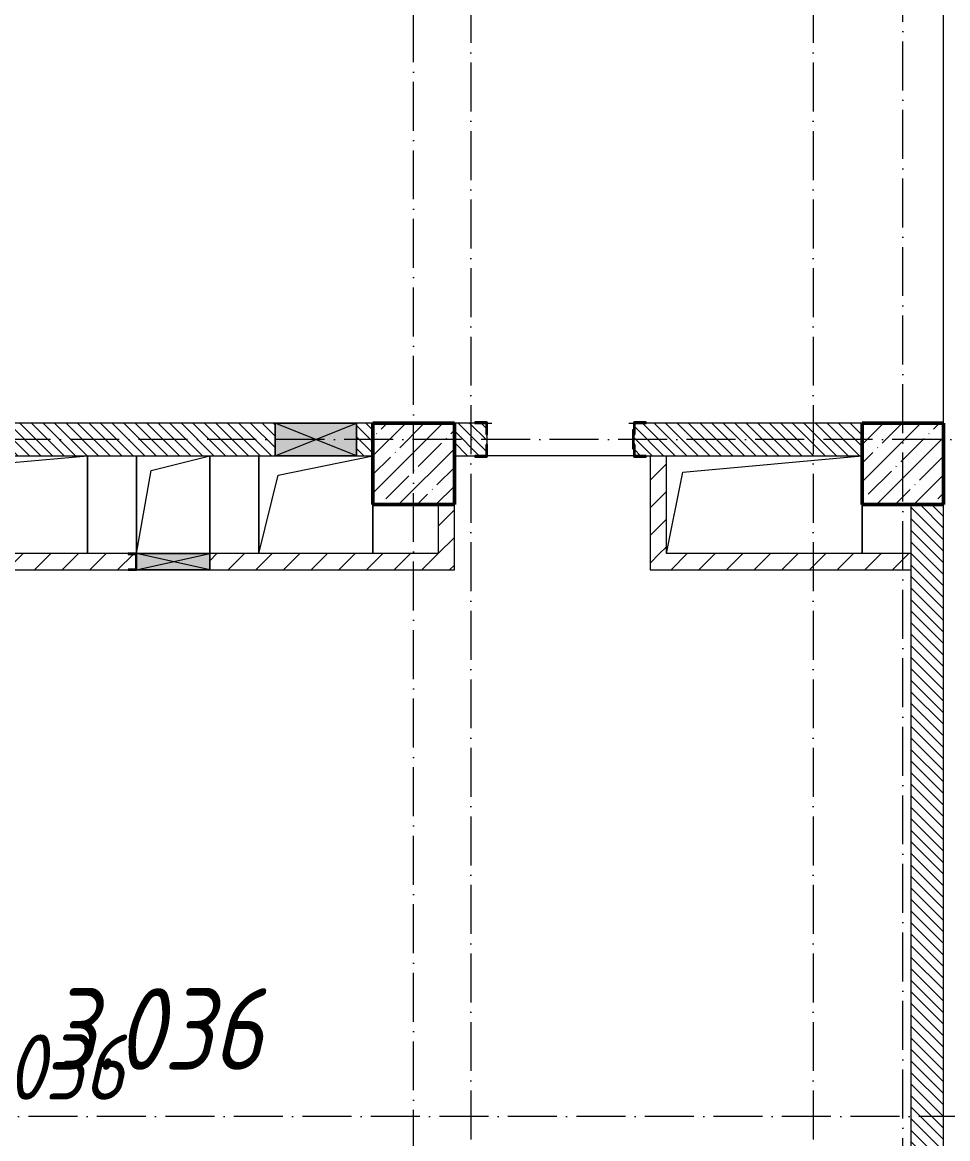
# Model space of a CAD drawing. Header units: millimetres. Extents: x -213536 to 1564669, y -45299 to 942238.
# Drawn here: x 615921 to 621596, y 287976 to 294819 of the extents above; entities that cross this region are included whole.
import ezdxf

# ---------------------------------------------------------------- set-up
doc = ezdxf.new("R2010")
doc.units = ezdxf.units.MM
doc.linetypes.add('50_200_ШТРИХ_1Т_ш5_п1_п1_', pattern=[700, 500, -100, 0, -100])
for name, color, linetype, lineweight in [('3) ЖБ 4м', 3, 'Continuous', 30), ('A-DETL-GENF-OTLN', 7, 'Continuous', 9), ('A-FLOR-____-OTLN', 7, 'Continuous', 9), ('A-GENM-____-MCUT', 7, 'Continuous', 25), ('A-GENM-____-OTLN', 7, 'Continuous', 9), ('A-GENM-____-OTLN-1', 7, 'Continuous', 25), ('A-GLAZ-____-OTLN', 7, 'Continuous', 9), ('A-WALL-____-MCUT-3', 7, 'Continuous', 9), ('A-WALL-____-PATT-1', 7, 'Continuous', 9), ('A-WALL-FNSH-MCUT-1', 7, 'Continuous', 9), ('I-WALL-____-OTLN', 7, 'Continuous', 9), ('S-COLS-____-MCUT', 7, 'Continuous', 50), ('S-COLS-____-OTLN', 7, 'Continuous', 9), ('S-GRID-____-OTLN-1', 7, '50_200_ШТРИХ_1Т_ш5_п1_п1_', 9), ('Марки помещений', 7, 'Continuous', 9)]:
    doc.layers.add(name, color=color, linetype=linetype, lineweight=lineweight)
doc.styles.add('ISOCPEUR_I_2', font='isocpeui.ttf', dxfattribs={"width": 0.85, "height": 2.3})
pattern_1 = [(135, (549721.475, 286281.11), (-35.35534, -35.35534), [])]
pattern_2 = [(45, (549721.47, 286281.11), (-84.85281, 84.85281), [])]

# ---------------------------------------------------------------- blocks, each defined once
blk = doc.blocks.new('BSC_Колонна _Прямоугольная - 500х500-V61-АР1_План отверстий 3 этажа в осях 1-64_А-ГГ')
at = {"layer": 'S-COLS-____-OTLN'}
h = blk.add_hatch(dxfattribs=at)
h.set_pattern_fill('FP_98', color=256, style=0, pattern_type=2)
h.set_pattern_definition([(45, (-68600, -5831.04), (-114.04925, 114.04925), []), (45, (-68485.95, -5831.04), (-114.04925, 114.04925), [201.613, -40.323, 3.353, -36.97])])
h.paths.add_polyline_path([(-250, -250), (250, -250), (250, 250), (-250, 250)], flags=0)
at = {"layer": 'S-COLS-____-MCUT'}
for p, q in [((250, 250), (-250, 250)), ((-250, 250), (-250, -250)), ((250, -250), (250, 250)), ((-250, -250), (250, -250))]:
    blk.add_line(p, q, dxfattribs=at)
blk = doc.blocks.new('BSC_Колонна _Прямоугольная - 500х500-V132-АР1_План отверстий 3 этажа в осях 1-64_А-ГГ')
at = {"layer": 'S-COLS-____-OTLN'}
h = blk.add_hatch(dxfattribs=at)
h.set_pattern_fill('FP_155', color=256, style=0, pattern_type=2)
h.set_pattern_definition([(45, (-71600, -5831.04), (-114.04925, 114.04925), []), (45, (-71485.95, -5831.04), (-114.04925, 114.04925), [201.613, -40.323, 3.353, -36.97])])
h.paths.add_polyline_path([(-250, -250), (250, -250), (250, 250), (-250, 250)], flags=0)
at = {"layer": 'S-COLS-____-MCUT'}
for p, q in [((250, 250), (-250, 250)), ((-250, 250), (-250, -250)), ((250, -250), (250, 250)), ((-250, -250), (250, -250))]:
    blk.add_line(p, q, dxfattribs=at)
blk = doc.blocks.new('154_Фахверк_СКБ_Швеллер - Тип_100_3960-28318856-АР1_План отверстий 3 этажа в осях 1-64_А-ГГ')
at = {"layer": 'A-GENM-____-MCUT'}
for p, q in [((175, 50), (125, 50)), ((125, 50), (125, -50)), ((128, 47), (175, 47)), ((128, -47), (128, 47)), ((175, 47), (175, 50)), ((125, -50), (175, -50)), ((175, -47), (128, -47)), ((175, -50), (175, -47))]:
    blk.add_line(p, q, dxfattribs=at)
blk = doc.blocks.new('Фахверк_СКБ_Уголок - 200_3960_зеркало-28268689-АР1_План отверстий 3 этажа в осях 1-64_А-ГГ')
at = {"layer": 'A-GENM-____-MCUT'}
for p, q in [((200, 156), (125, 156)), ((125, 156), (125, 81)), ((131, 81), (131, 150)), ((131, 150), (200, 150)), ((200, 150), (200, 156)), ((125, 81), (131, 81)), ((131, 19), (125, 19)), ((125, 19), (125, -56)), ((131, -50), (131, 19)), ((125, -56), (200, -56)), ((200, -50), (131, -50)), ((200, -56), (200, -50))]:
    blk.add_line(p, q, dxfattribs=at)
blk = doc.blocks.new('154_Стойка_СКБ_Уголок - СМ-2480_200-28346303-АР1_План отверстий 3 этажа в осях 1-64_А-ГГ')
at = {"layer": 'A-GENM-____-MCUT'}
for p, q in [((125, 156), (125, 81)), ((200, 156), (125, 156)), ((131, 81), (131, 150)), ((131, 150), (200, 150)), ((200, 150), (200, 156)), ((125, 81), (131, 81)), ((131, 19), (125, 19)), ((125, 19), (125, -56)), ((131, -50), (131, 19)), ((125, -56), (200, -56)), ((200, -50), (131, -50)), ((200, -56), (200, -50))]:
    blk.add_line(p, q, dxfattribs=at)
blk = doc.blocks.new('Стойка_Влож_Полоса боковая - Полоса-28213942-АР1_План отверстий 3 этажа в осях 1-64_А-ГГ')
at = {"layer": 'A-GENM-____-OTLN'}
for p, q in [((-5, 60), (0, 60)), ((-5, -60), (-5, 60)), ((0, 31), (0, -31)), ((0, -60), (-5, -60))]:
    blk.add_line(p, q, dxfattribs=at)
blk = doc.blocks.new('AR_Отверстие прямоугольное _в плите_ - AR_Отверстие прямоугольное _в плите_-30552548-АР1_План отверстий 3 этажа в осях 1-64_А-ГГ')
at = {"layer": 'A-GENM-____-OTLN'}
for p, q in [((-500, 200), (600, 300)), ((-600, -300), (-500, 200)), ((600, -300), (600, 0))]:
    blk.add_line(p, q, dxfattribs=at)
blk = doc.blocks.new('AR_Отверстие прямоугольное _в плите_ - AR_Отверстие прямоугольное _в плите_-30552550-АР1_План отверстий 3 этажа в осях 1-64_А-ГГ')
at = {"layer": 'A-GENM-____-OTLN'}
for p, q in [((-350, 300), (-350, -300)), ((-230, 180), (350, 300)), ((-350, -300), (-230, 180)), ((350, -300), (350, 0))]:
    blk.add_line(p, q, dxfattribs=at)
blk = doc.blocks.new('AR_Отверстие прямоугольное _в плите_ - AR_Отверстие прямоугольное _в плите_-30552643-АР1_План отверстий 3 этажа в осях 1-64_А-ГГ')
at = {"layer": 'A-GENM-____-OTLN'}
for p, q in [((-225, 300), (-225, -300)), ((-135, 210), (225, 300)), ((225, -300), (225, 300)), ((-225, -300), (-135, 210))]:
    blk.add_line(p, q, dxfattribs=at)
blk = doc.blocks.new('AR_Отверстие прямоугольное _в плите_ - AR_Отверстие прямоугольное _в плите_-V205-АР1_План отверстий 3 этажа в осях 1-64_А-ГГ')
at = {"layer": 'A-GENM-____-OTLN'}
for p, q in [((-500, 200), (600, 300)), ((600, -300), (600, 300)), ((-600, -300), (-500, 200))]:
    blk.add_line(p, q, dxfattribs=at)
blk = doc.blocks.new('AR_Отверстие прямоугольное _в стене_ - AR_Отверстие прямоугольное _в стене__ОВ-36951366-АР1_План отверстий 3 этажа в осях 1-64_А-ГГ')
at = {"layer": 'A-GLAZ-____-OTLN'}
blk.add_hatch(color=256, dxfattribs=at).paths.add_polyline_path([(225, 50), (-225, 50), (-225, -50), (225, -50), (225, 47)], flags=0)
at = {"layer": 'A-DETL-GENF-OTLN'}
for p, q in [((-225, -50), (-225, 50)), ((-225, 50), (225, 50)), ((225, 50), (-225, -50)), ((-225, 50), (225, -50)), ((225, 50), (-225, 50)), ((-225, 50), (-225, -50)), ((225, -50), (-225, -50)), ((-225, -50), (225, -50))]:
    blk.add_line(p, q, dxfattribs=at)
blk = doc.blocks.new('AR_Отверстие прямоугольное _в стене__БезПР - AR_Отверстие прямоугольное _в стене__БезПР-36899155-АР1_План отверстий 3 этажа в осях 1-64_А-ГГ')
at = {"layer": 'A-GLAZ-____-OTLN'}
blk.add_hatch(color=256, dxfattribs=at).paths.add_polyline_path([(250, 100), (-250, 100), (-250, -100), (250, -100)], flags=0)
at = {"layer": 'A-DETL-GENF-OTLN'}
for p, q in [((-250, -100), (-250, 100)), ((-250, 100), (250, 100)), ((250, 100), (-250, -100)), ((-250, 100), (250, -100)), ((250, 100), (-250, 100)), ((-250, 100), (-250, -100)), ((250, 100), (250, -100)), ((250, -100), (250, 100)), ((250, -100), (-250, -100)), ((-250, -100), (250, -100))]:
    blk.add_line(p, q, dxfattribs=at)
at = {"layer": 'A-GLAZ-____-OTLN'}
blk.add_line((250, 100), (-250, 100), dxfattribs=at)

msp = doc.modelspace()

# ---------------------------------------------------------------- hatches: boundary and pattern name
at = {"layer": 'A-WALL-____-PATT-1'}
h = msp.add_hatch(dxfattribs=at)
h.set_pattern_fill('FP_6', color=256, style=0, pattern_type=2)
h.set_pattern_definition(pattern_1)
h.paths.add_polyline_path([(617971.5, 292162.2), (618071.5, 292162.2), (618071.5, 292362.2), (617971.5, 292362.2), (617971.5, 292168)], flags=0)
h.paths.add_polyline_path([(617471.5, 292162.2), (617471.5, 292362.2), (614677.5, 292361.8), (614677.5, 292293.2), (614671.5, 292293.2), (614671.5, 292231.2), (614677.5, 292231.2), (614677.5, 292162.2), (616871.4, 292162.2)], flags=0)
h.paths.add_polyline_path([(612896.5, 292162.2), (612965.5, 292162.2), (612965.5, 292231.2), (612971.5, 292231.2), (612971.5, 292293.2), (612965.5, 292293.2), (612965.5, 292362.2), (612571.5, 292362.2), (612571.5, 292162.2)], flags=0)
h = msp.add_hatch(dxfattribs=at)
h.set_pattern_fill('FP_6', color=256, style=0, pattern_type=2)
h.set_pattern_definition(pattern_1)
h.paths.add_polyline_path([(619677.5, 292162.2), (621071.5, 292162.2), (621071.5, 292362.2), (619677.5, 292362.2), (619677.5, 292293.2), (619671.5, 292293.2), (619671.5, 292231.2), (619677.5, 292231.2), (619677.5, 292163)], flags=0)
h.paths.add_polyline_path([(618765.5, 292162.2), (618765.5, 292231.2), (618771.5, 292231.2), (618771.5, 292293.2), (618765.5, 292293.2), (618765.5, 292362.2), (618571.5, 292362.2), (618571.5, 292162.2), (618696.5, 292162.2)], flags=0)
h = msp.add_hatch(dxfattribs=at)
h.set_pattern_fill('FP_4', color=256, style=0, pattern_type=2)
h.set_pattern_definition(pattern_2)
h.paths.add_polyline_path([(619871.5, 291562.2), (619871.5, 292162.2), (619771.5, 292162.2), (619771.5, 291562.2)], flags=0)
h = msp.add_hatch(dxfattribs=at)
h.set_pattern_fill('FP_4', color=256, style=0, pattern_type=2)
h.set_pattern_definition(pattern_2)
h.paths.add_polyline_path([(618571.5, 291562.2), (618571.5, 291862.2), (618471.5, 291862.2), (618471.5, 291562.2)], flags=0)
h = msp.add_hatch(dxfattribs=at)
h.set_pattern_fill('FP_6', color=256, style=0, pattern_type=2)
h.set_pattern_definition(pattern_1)
h.paths.add_polyline_path([(621571.5, 284862.2), (621571.5, 291862.2), (621371.5, 291862.2), (621371.5, 284862.2)], flags=0)
h = msp.add_hatch(dxfattribs=at)
h.set_pattern_fill('FP_4', color=256, style=0, pattern_type=2)
h.set_pattern_definition(pattern_2)
h.paths.add_polyline_path([(615121.5, 291462.2), (616571.5, 291462.2), (616571.5, 291465.2), (616618.5, 291465.2), (616618.5, 291559.2), (616571.5, 291559.2), (616571.5, 291562.2), (615121.5, 291562.2), (615121.5, 291465.2)], flags=0)
h.paths.add_polyline_path([(618571.5, 291462.2), (618571.5, 291562.2), (617071.5, 291562.2), (617071.5, 291462.2)], flags=0)
h = msp.add_hatch(dxfattribs=at)
h.set_pattern_fill('FP_4', color=256, style=0, pattern_type=2)
h.set_pattern_definition(pattern_2)
h.paths.add_polyline_path([(621371.5, 291462.2), (621371.5, 291562.2), (619771.5, 291562.2), (619771.5, 291462.2), (620406.4, 291462.2)], flags=0)

# ---------------------------------------------------------------- linework, layer by layer
at = {"layer": '3) ЖБ 4м'}
for points in [[(618571.5, 292362.2), (618071.5, 292362.2)], [(621571.5, 292362.2), (621071.5, 292362.2)], [(618571.5, 291862.2), (618571.5, 292162.2)]]:
    msp.add_lwpolyline(points, dxfattribs=at)
at = {"layer": 'A-FLOR-____-OTLN'}
for p, q in [((621571.5, 292362.2), (621571.5, 295262.2)), ((616321.5, 292162.2), (616321.5, 291562.2)), ((616621.5, 291562.2), (616621.5, 292162.2)), ((617071.5, 292162.2), (617071.5, 291562.2)), ((617371.5, 291562.2), (617371.5, 292162.2)), ((618071.5, 291862.2), (618071.5, 291562.2)), ((621071.5, 291862.2), (621071.5, 291562.2))]:
    msp.add_line(p, q, dxfattribs=at)
at = {"layer": 'A-WALL-____-MCUT-3'}
for p, q in [((617471.5, 292362.2), (614746.5, 292362.2)), ((618071.5, 292362.2), (617971.5, 292362.2)), ((618696.5, 292362.2), (618571.5, 292362.2)), ((621071.5, 292362.2), (619746.5, 292362.2)), ((618771.5, 292231.2), (618771.5, 292293.2)), ((614746.5, 292162.2), (617471.5, 292162.2)), ((617971.5, 292162.2), (618071.5, 292162.2)), ((618571.5, 292162.2), (618696.5, 292162.2)), ((619746.5, 292162.2), (621071.5, 292162.2)), ((621371.5, 291862.2), (621371.5, 284862.2)), ((621571.5, 284862.2), (621571.5, 291862.2))]:
    msp.add_line(p, q, dxfattribs=at)
at = {"layer": 'A-WALL-FNSH-MCUT-1'}
for p, q in [((619771.5, 292162.2), (619771.5, 291462.2)), ((619871.5, 291562.2), (619871.5, 292162.2)), ((618471.5, 291862.2), (618471.5, 291562.2)), ((618571.5, 291462.2), (618571.5, 291862.2)), ((616571.5, 291562.2), (615121.5, 291562.2)), ((618471.5, 291562.2), (617071.5, 291562.2)), ((621371.5, 291562.2), (619871.5, 291562.2)), ((615021.5, 291462.2), (616571.5, 291462.2)), ((617071.5, 291462.2), (618571.5, 291462.2)), ((619771.5, 291462.2), (621371.5, 291462.2))]:
    msp.add_line(p, q, dxfattribs=at)
at = {"layer": 'I-WALL-____-OTLN'}
for p, q in [((618771.5, 292362.2), (618801.5, 292362.2)), ((619641.5, 292362.2), (619671.5, 292362.2)), ((619671.5, 292162.2), (618771.5, 292162.2))]:
    msp.add_line(p, q, dxfattribs=at)
at = {"layer": 'S-GRID-____-OTLN-1', "color": 251, "ltscale": 0.6, "true_color": 0x636466}
for p, q in [((618671.5, 336162.1), (618671.5, 281798.5)), ((620771.5, 336162.1), (620771.5, 281971.1)), ((618321.5, 281971.1), (618321.5, 296431.7)), ((621321.5, 281798.5), (621321.5, 296431.7)), ((640040.3, 292262.2), (545052.7, 292262.2)), ((653647.9, 288112.2), (545052.7, 288112.2))]:
    msp.add_line(p, q, dxfattribs=at)

# ---------------------------------------------------------------- block references
at = {"layer": 'A-GENM-____-OTLN'}
for name, p in [('Стойка_Влож_Полоса боковая - Полоса-28213942-АР1_План отверстий 3 этажа в осях 1-64_А-ГГ', (619671.5, 292262.2)), ('AR_Отверстие прямоугольное _в плите_ - AR_Отверстие прямоугольное _в плите_-V205-АР1_План отверстий 3 этажа в осях 1-64_А-ГГ', (615721.5, 291862.2)), ('AR_Отверстие прямоугольное _в плите_ - AR_Отверстие прямоугольное _в плите_-30552643-АР1_План отверстий 3 этажа в осях 1-64_А-ГГ', (616846.5, 291862.2)), ('AR_Отверстие прямоугольное _в плите_ - AR_Отверстие прямоугольное _в плите_-30552550-АР1_План отверстий 3 этажа в осях 1-64_А-ГГ', (617721.5, 291862.2)), ('AR_Отверстие прямоугольное _в плите_ - AR_Отверстие прямоугольное _в плите_-30552548-АР1_План отверстий 3 этажа в осях 1-64_А-ГГ', (620471.5, 291862.2))]:
    msp.add_blockref(name, p, dxfattribs=at)
at = {"layer": 'A-GENM-____-OTLN-1', "rotation": 180}
for name, p in [('Фахверк_СКБ_Уголок - 200_3960_зеркало-28268689-АР1_План отверстий 3 этажа в осях 1-64_А-ГГ', (618896.5, 292312.2)), ('154_Фахверк_СКБ_Швеллер - Тип_100_3960-28318856-АР1_План отверстий 3 этажа в осях 1-64_А-ГГ', (616746.5, 291512.2))]:
    msp.add_blockref(name, p, dxfattribs=at)
at = {"layer": 'A-GENM-____-OTLN-1'}
msp.add_blockref('154_Стойка_СКБ_Уголок - СМ-2480_200-28346303-АР1_План отверстий 3 этажа в осях 1-64_А-ГГ', (619546.5, 292212.2), dxfattribs=at)
at = {"layer": 'A-GLAZ-____-OTLN', "rotation": 180}
for name, p in [('AR_Отверстие прямоугольное _в стене__БезПР - AR_Отверстие прямоугольное _в стене__БезПР-36899155-АР1_План отверстий 3 этажа в осях 1-64_А-ГГ', (617721.5, 292262.2)), ('AR_Отверстие прямоугольное _в стене_ - AR_Отверстие прямоугольное _в стене__ОВ-36951366-АР1_План отверстий 3 этажа в осях 1-64_А-ГГ', (616846.5, 291512.2))]:
    msp.add_blockref(name, p, dxfattribs=at)
at = {"layer": 'S-COLS-____-OTLN'}
for name, p in [('BSC_Колонна _Прямоугольная - 500х500-V61-АР1_План отверстий 3 этажа в осях 1-64_А-ГГ', (618321.5, 292112.2)), ('BSC_Колонна _Прямоугольная - 500х500-V132-АР1_План отверстий 3 этажа в осях 1-64_А-ГГ', (621321.5, 292112.2))]:
    msp.add_blockref(name, p, dxfattribs=at)

# ---------------------------------------------------------------- texts
at = {"layer": 'Марки помещений', "insert": (616071.8, 288898.2), "char_height": 500, "width": 785.654, "attachment_point": 1, "style": 'ISOCPEUR_I_2'}
msp.add_mtext('3.036', dxfattribs=at)
at = {"layer": 'Марки помещений', "color": 114, "true_color": 0x139b48, "insert": (615487.3, 288614.8), "char_height": 400, "width": 785.654, "attachment_point": 1, "style": 'ISOCPEUR_I_2'}
msp.add_mtext('3.036', dxfattribs=at)

doc.saveas('drawing.dxf')
